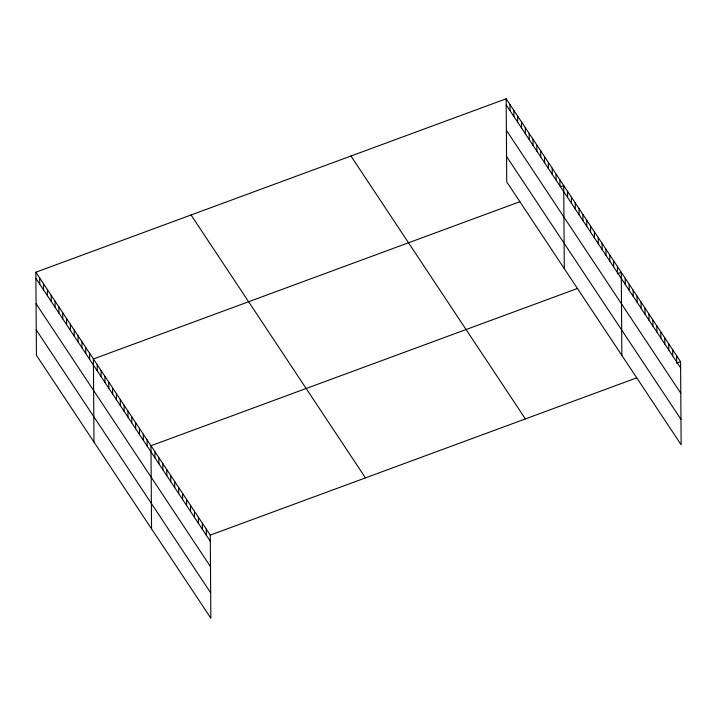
<?xml version="1.0" encoding="UTF-8"?>
<svg xmlns="http://www.w3.org/2000/svg" width="717" height="717" viewBox="0 0 717 717"><rect width="100%" height="100%" fill="white"/><g stroke="black" fill="none" stroke-linecap="round" stroke-linejoin="round"><path stroke-width="1.08" d="M35.85 272.218L210.26 535.115L210.843 618.215L36.433 355.309L35.85 272.218L506.157 98.785L680.567 361.691L681.15 444.782L506.74 181.885L506.157 98.785M519.807 201.737L93.407 358.975L93.99 442.075M560.649 186.671L563.714 185.542L564.297 268.642M577.364 288.494L150.964 445.732L151.547 528.832M617.185 273.804L621.272 272.299L621.854 355.399M210.26 535.115L636.66 377.877M676.489 363.196L680.567 361.691M506.202 104.915L680.612 367.821M506.381 130.315L680.792 393.221M506.561 156.485L680.971 419.382M350.954 156.019L525.373 418.916M191.054 214.983L365.464 477.889M35.895 278.348L210.305 541.245M36.074 303.748L210.484 566.645M36.253 329.919L210.664 592.816M676.615 355.731L676.66 361.861M672.663 349.771L672.707 355.901M668.71 343.81L668.755 349.941M664.758 337.85L664.802 343.981M660.805 331.89L660.85 338.021M656.853 325.93L656.889 332.061M652.9 319.97L652.936 326.101M648.939 314.01L648.984 320.14M644.986 308.05L645.031 314.189M641.034 302.099L641.079 308.229M637.081 296.139L637.126 302.269M633.129 290.179L633.174 296.309M629.176 284.219L629.221 290.349M625.224 278.259L625.269 284.389M617.436 266.518L617.471 272.648M613.6 260.728L613.635 266.858M609.755 254.947L609.8 261.078M605.919 249.166L605.964 255.297M602.083 243.377L602.128 249.507M598.247 237.596L598.292 243.726M594.411 231.815L594.456 237.945M590.575 226.025L590.62 232.156M586.739 220.244L586.775 226.375M582.903 214.464L582.939 220.594M579.058 208.674L579.103 214.804M575.222 202.893L575.267 209.023M571.386 197.112L571.431 203.243M567.55 191.322L567.595 197.453M559.878 179.761L559.923 185.891M556.042 173.971L556.078 180.101M552.207 168.19L552.242 174.321M548.362 162.409L548.406 168.54M544.526 156.62L544.57 162.75M540.69 150.839L540.735 156.969M536.854 145.058L536.899 151.188M533.018 139.268L533.063 145.399M529.182 133.487L529.227 139.618M525.346 127.707L525.382 133.837M521.501 121.917L521.546 128.047M517.665 116.136L517.71 122.266M513.829 110.355L513.874 116.486M509.993 104.565L510.038 110.696M206.308 529.155L206.353 535.285M202.355 523.204L202.4 529.334M198.403 517.244L198.448 523.374M194.45 511.284L194.495 517.414M190.498 505.324L190.543 511.454M186.545 499.364L186.581 505.494M182.593 493.404L182.629 499.534M178.632 487.443L178.676 493.574M174.679 481.483L174.724 487.614M170.727 475.523L170.771 481.654M166.774 469.563L166.819 475.703M162.822 463.612L162.867 469.743M158.869 457.652L158.914 463.782M154.917 451.692L154.962 457.822M147.128 439.951L147.164 446.082M143.292 434.161L143.328 440.292M139.448 428.381L139.492 434.511M135.612 422.6L135.656 428.73M131.776 416.81L131.82 422.94M127.94 411.029L127.985 417.16M124.104 405.248L124.149 411.379M120.268 399.459L120.313 405.589M116.432 393.678L116.468 399.808M112.596 387.888L112.632 394.027M108.751 382.107L108.796 388.238M104.915 376.326L104.96 382.457M101.079 370.537L101.124 376.676M97.243 364.756L97.288 370.886M89.571 353.185L89.616 359.325M85.735 347.404L85.771 353.535M81.899 341.624L81.935 347.754M78.054 335.834L78.099 341.964M74.218 330.053L74.263 336.183M70.383 324.272L70.427 330.403M66.547 318.482L66.591 324.613M62.711 312.702L62.755 318.832M58.875 306.921L58.919 313.051M55.039 301.131L55.075 307.261M51.203 295.35L51.239 301.481M47.358 289.569L47.403 295.7M43.522 283.78L43.567 289.91M39.686 277.999L39.731 284.129"/></g></svg>
